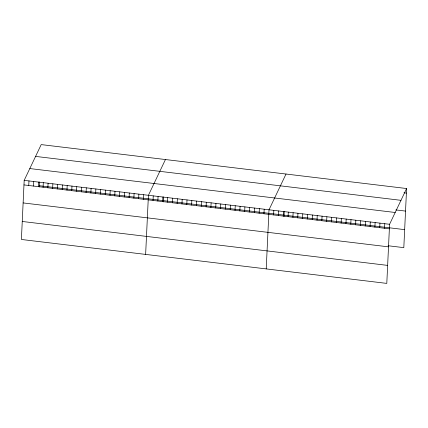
<?xml version="1.0" encoding="UTF-8"?>
<svg xmlns="http://www.w3.org/2000/svg" width="428" height="428" viewBox="0 0 428 428"><rect width="100%" height="100%" fill="white"/><g stroke="black" fill="none" stroke-linecap="round" stroke-linejoin="round"><path stroke-width="0.64" d="M24.187 180.359L21.4 239.471L386.794 283.4L389.582 224.288L406.6 188.529L41.206 144.6L24.187 180.359L389.582 224.288M28.751 185.49L28.965 180.937M33.528 186.062L33.742 181.509M38.306 186.64L38.52 182.087M39.205 186.993L39.44 181.996M43.084 187.213L43.303 182.66M47.866 187.785L48.08 183.232M52.644 188.363L52.858 183.81M57.422 188.935L57.636 184.382M62.199 189.513L62.413 184.955M66.977 190.086L67.191 185.533M71.754 190.658L71.968 186.105M76.532 191.236L76.746 186.683M81.309 191.808L81.529 187.255M86.092 192.381L86.306 187.828M90.87 192.958L91.084 188.406M95.647 193.531L95.861 188.978M100.425 194.109L100.639 189.551M105.202 194.681L105.416 190.128M109.98 195.254L110.194 190.701M114.758 195.831L114.977 191.279M119.54 196.404L119.754 191.851M124.318 196.976L124.532 192.423M129.096 197.554L129.31 193.001M133.873 198.127L134.087 193.574M138.651 198.704L138.865 194.146M143.428 199.277L143.642 194.724M145.632 254.409L148.42 195.296L165.438 159.537M153.031 200.432L153.245 195.88M157.852 201.01L158.071 196.457M162.677 201.588L162.891 197.035M163.437 201.925L163.673 196.934M167.498 202.171L167.717 197.618M172.324 202.749L172.538 198.196M177.149 203.332L177.363 198.779M181.97 203.91L182.184 199.357M186.795 204.488L187.009 199.935M191.616 205.071L191.83 200.518M196.441 205.649L196.655 201.096M201.262 206.232L201.476 201.674M206.087 206.81L206.301 202.257M210.908 207.387L211.122 202.835M215.733 207.971L215.947 203.418M220.554 208.548L220.773 203.996M225.379 209.126L225.593 204.573M230.2 209.709L230.419 205.156M235.026 210.287L235.24 205.734M239.851 210.87L240.065 206.317M244.672 211.448L244.886 206.895M249.497 212.026L249.711 207.473M254.318 212.609L254.532 208.056M259.143 213.187L259.357 208.634M263.964 213.77L264.178 209.212M266.216 268.902L269.003 209.795L286.022 174.03M273.61 214.926L273.824 210.373M278.435 215.509L278.649 210.956M283.256 216.087L283.475 211.534M284.021 216.424L284.256 211.427M288.081 216.664L288.295 212.111M292.902 217.247L293.121 212.695M297.728 217.825L297.942 213.272M302.553 218.408L302.767 213.856M307.374 218.986L307.588 214.433M312.199 219.564L312.413 215.011M317.02 220.147L317.234 215.594M321.845 220.725L322.059 216.172M326.666 221.308L326.88 216.75M331.491 221.886L331.705 217.333M336.312 222.464L336.526 217.911M341.137 223.047L341.351 218.494M345.958 223.625L346.177 219.072M350.783 224.202L350.997 219.65M355.604 224.786L355.823 220.233M360.43 225.363L360.644 220.811M365.255 225.947L365.469 221.394M370.076 226.524L370.29 221.971M374.901 227.102L375.115 222.549M379.722 227.685L379.936 223.132M384.547 228.263L384.761 223.71M406.6 188.529L403.813 247.641L388.137 245.752M403.973 192.793L406.386 193.082M35.588 156.402L400.983 200.331M395.889 209.923L405.535 211.084M29.805 168.562L395.199 212.491M39.264 185.704L404.663 229.633M23.973 184.917L389.368 228.846M23.123 202.92L388.522 246.849M22.251 221.469L387.645 265.397"/></g></svg>
